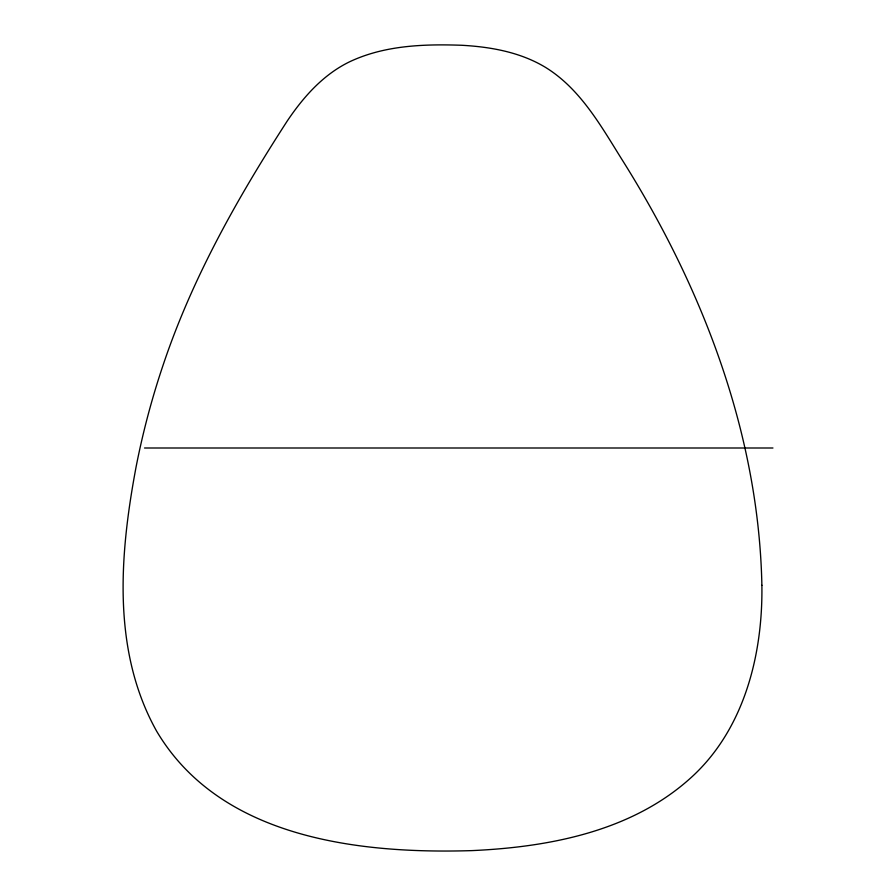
<?xml version="1.0" encoding="UTF-8"?>
<svg xmlns="http://www.w3.org/2000/svg" width="896" height="896" viewBox="0 0 896 896"><rect width="100%" height="100%" fill="white"/><g stroke="black" fill="none" stroke-linecap="round" stroke-linejoin="round"><path stroke-width="1.34" d="M144.525 448L772.957 448M761.88 585.301C762.922 655.57 743.736 731.226 689.226 779.262C630.134 831.723 548.408 847.157 471.8 850.618L471.677 850.618C358.814 854.056 220.024 838.298 156.576 731.08C111.63 650.586 119.717 553.874 136.147 466.603A796.914 796.914 0 0 1 163.643 363.507C192.752 277.144 237.899 197.31 287.213 121.05C303.453 96.88 323.579 74.133 350.325 61.454C384.922 45.304 424.099 43.96 461.619 45.27L461.698 45.27C490.694 46.861 520.352 52.158 545.53 67.39C580.16 88.715 600.701 125.485 621.656 159.04C702.083 286.63 758.778 433.138 761.88 585.301"/></g></svg>
